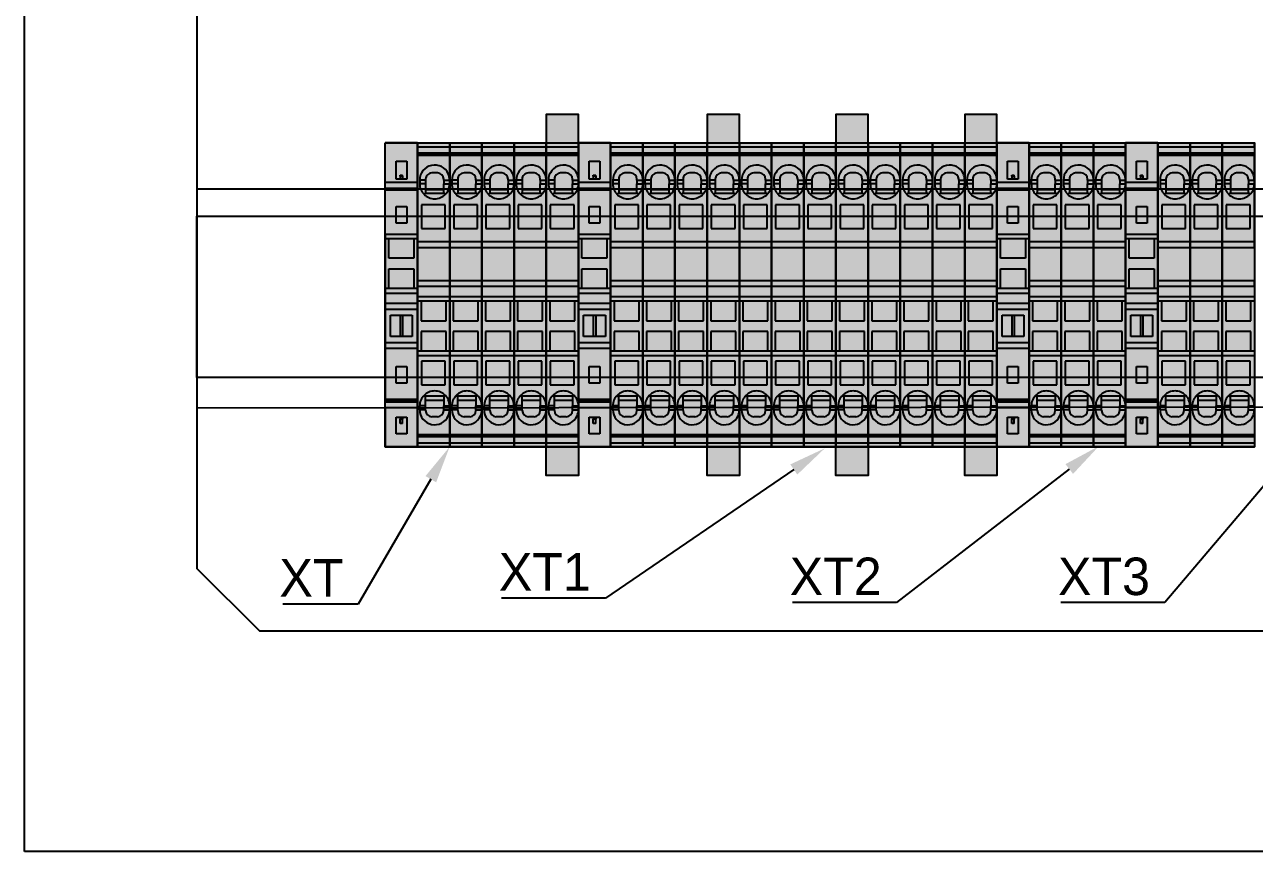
# Model space of a CAD drawing. Extents: x -20 to 2016, y -5898 to 916.
# Drawn here: x 1168.6 to 1365.4, y 415.9 to 548.2 of the extents above; entities that cross this region are included whole.
import ezdxf
from ezdxf import colors
from ezdxf.entities.mleader import LeaderData, LeaderLine
from ezdxf.math import Vec2, Vec3

# ---------------------------------------------------------------- set-up
doc = ezdxf.new("R2010")
doc.units = 0
doc.layers.add('SYMS', color=7, linetype='Continuous')

# ---------------------------------------------------------------- blocks, each defined once
blk = doc.blocks.new('ST_2_5-select__2', base_point=(-161.48, 74.58))
at = {"color": 7, "linetype": 'Continuous'}
for p, q in [((-161.48, 79.73), (-161.48, 74.58)), ((-160.84, 79.73), (-161.48, 79.73)), ((-160.84, 79.73), (-160.84, 74.58)), ((-159.88, 79.73), (-160.84, 79.73)), ((-159.88, 74.58), (-159.88, 79.73)), ((-159.78, 79.73), (-159.88, 79.73)), ((-159.78, 79.73), (-159.78, 74.58)), ((-159.52, 79.73), (-159.78, 79.73)), ((-159.52, 79.73), (-159.52, 74.58)), ((-146.9, 79.73), (-159.52, 79.73)), ((-155.56, 79.38), (-154.96, 79.38)), ((-151.58, 79.08), (-151.58, 75.28)), ((-147.78, 79.08), (-151.58, 79.08)), ((-147.78, 75.28), (-147.78, 79.08)), ((-146.9, 79.73), (-146.9, 74.58)), ((-146.18, 79.73), (-146.9, 79.73)), ((-138.18, 79.73), (-146.18, 79.73)), ((-146.18, 79.16), (-146.18, 79.73)), ((-146.18, 75.16), (-146.18, 79.16)), ((-143.03, 79.16), (-146.18, 79.16)), ((-143.03, 75.16), (-143.03, 79.16)), ((-141.33, 79.16), (-141.33, 75.16)), ((-138.18, 79.16), (-141.33, 79.16)), ((-137.47, 79.73), (-138.18, 79.73)), ((-138.18, 79.16), (-138.18, 79.73)), ((-138.18, 75.16), (-138.18, 79.16)), ((-137.47, 79.73), (-137.47, 74.58)), ((-135.79, 79.73), (-137.47, 79.73)), ((-135.79, 79.73), (-135.79, 74.58)), ((-134.87, 79.73), (-135.79, 79.73)), ((-134.87, 79.73), (-134.87, 74.58)), ((-129.6, 79.73), (-134.87, 79.73)), ((-129.6, 79.73), (-129.6, 74.58)), ((-128.67, 79.73), (-129.6, 79.73)), ((-128.67, 79.73), (-128.67, 74.58)), ((-114.84, 79.73), (-128.67, 79.73)), ((-122.78, 79.08), (-126.58, 79.08)), ((-126.58, 79.08), (-126.58, 75.28)), ((-122.78, 75.28), (-122.78, 79.08)), ((-118.81, 79.38), (-119.41, 79.38)), ((-114.84, 79.73), (-114.84, 74.58)), ((-114.59, 79.73), (-114.84, 79.73)), ((-114.59, 79.73), (-114.59, 74.58)), ((-114.49, 79.73), (-114.59, 79.73)), ((-114.49, 74.58), (-114.49, 79.73)), ((-113.52, 79.73), (-114.49, 79.73)), ((-113.52, 79.73), (-113.52, 74.58)), ((-112.88, 79.73), (-113.52, 79.73)), ((-112.88, 79.73), (-112.88, 74.58)), ((-156.68, 76.53), (-156.68, 77.43)), ((-155.68, 78.43), (-155.56, 78.43)), ((-155.56, 78.43), (-154.96, 78.43)), ((-154.96, 78.43), (-154.03, 78.43)), ((-154.03, 78.43), (-154.03, 75.53)), ((-154.03, 78.43), (-153.41, 78.43)), ((-153.41, 78.43), (-153.41, 78.58)), ((-153.41, 75.53), (-153.41, 78.43)), ((-120.96, 78.43), (-120.96, 78.58)), ((-120.96, 75.53), (-120.96, 78.43)), ((-120.33, 78.43), (-120.96, 78.43)), ((-120.33, 78.43), (-120.33, 75.53)), ((-119.41, 78.43), (-120.33, 78.43)), ((-118.81, 78.43), (-119.41, 78.43)), ((-118.68, 78.43), (-118.81, 78.43)), ((-117.68, 76.53), (-117.68, 77.43)), ((-156.56, 74.58), (-156.56, 74.8)), ((-155.56, 75.53), (-155.68, 75.53)), ((-155.56, 75.53), (-154.96, 75.53)), ((-154.03, 75.53), (-154.96, 75.53)), ((-153.41, 75.53), (-154.03, 75.53)), ((-153.96, 74.58), (-153.96, 74.8)), ((-153.41, 75.38), (-153.41, 75.53)), ((-151.58, 75.28), (-147.78, 75.28)), ((-146.18, 74.58), (-146.18, 75.16)), ((-146.18, 75.16), (-143.03, 75.16)), ((-141.33, 75.16), (-138.18, 75.16)), ((-138.18, 74.58), (-138.18, 75.16)), ((-126.58, 75.28), (-122.78, 75.28)), ((-120.96, 75.38), (-120.96, 75.53)), ((-120.96, 75.53), (-120.33, 75.53)), ((-120.41, 74.58), (-120.41, 74.8)), ((-120.33, 75.53), (-119.41, 75.53)), ((-118.81, 75.53), (-119.41, 75.53)), ((-118.81, 75.53), (-118.68, 75.53)), ((-117.81, 74.58), (-117.81, 74.8)), ((-160.84, 74.58), (-161.48, 74.58)), ((-159.88, 74.58), (-160.84, 74.58)), ((-159.88, 74.58), (-159.78, 74.58)), ((-159.78, 74.58), (-159.52, 74.58)), ((-156.56, 74.58), (-159.52, 74.58)), ((-156.56, 74.58), (-155.56, 74.58)), ((-154.96, 74.58), (-155.56, 74.58)), ((-154.96, 74.58), (-153.96, 74.58)), ((-146.9, 74.58), (-153.96, 74.58)), ((-146.18, 74.58), (-146.9, 74.58)), ((-138.18, 74.58), (-146.18, 74.58)), ((-137.47, 74.58), (-138.18, 74.58)), ((-135.79, 74.58), (-137.47, 74.58)), ((-135.79, 74.58), (-134.87, 74.58)), ((-129.6, 74.58), (-134.87, 74.58)), ((-129.6, 74.58), (-128.67, 74.58)), ((-128.67, 74.58), (-120.41, 74.58)), ((-120.41, 74.58), (-119.41, 74.58)), ((-119.41, 74.58), (-118.81, 74.58)), ((-117.81, 74.58), (-118.81, 74.58)), ((-117.81, 74.58), (-114.84, 74.58)), ((-114.59, 74.58), (-114.84, 74.58)), ((-114.49, 74.58), (-114.59, 74.58)), ((-113.52, 74.58), (-114.49, 74.58)), ((-113.52, 74.58), (-112.88, 74.58))]:
    blk.add_line(p, q, dxfattribs=at)
at = {"color": 2, "linetype": 'Continuous'}
for p, q in [((-155.56, 78.43), (-155.56, 79.38)), ((-154.96, 78.43), (-154.96, 79.38)), ((-119.41, 78.43), (-119.41, 79.38)), ((-118.81, 78.43), (-118.81, 79.38)), ((-155.56, 75.53), (-155.56, 74.58)), ((-154.96, 75.53), (-154.96, 74.58)), ((-119.41, 75.53), (-119.41, 74.58)), ((-118.81, 75.53), (-118.81, 74.58))]:
    blk.add_line(p, q, dxfattribs=at)
at = {"color": 7, "linetype": 'Continuous'}
for centre, radius, start, end in [((-155.56, 76.98), 2.4, 90, 245.3757), ((-154.96, 76.98), 2.4, 45.3088, 90), ((-119.41, 76.98), 2.4, 90, 134.6912), ((-118.81, 76.98), 2.4, 294.6243, 90), ((-155.68, 77.43), 1, 90, 180), ((-154.96, 76.98), 2.4, 314.6912, 45.3088), ((-119.41, 76.98), 2.4, 134.6912, 225.3088), ((-118.68, 77.43), 1, 360, 90), ((-155.68, 76.53), 1, 180, 270), ((-155.56, 76.98), 2.4, 245.3757, 270), ((-154.96, 76.98), 2.4, 270, 294.6243), ((-154.96, 76.98), 2.4, 294.6243, 314.6912), ((-119.41, 76.98), 2.4, 225.3088, 245.3757), ((-119.41, 76.98), 2.4, 245.3757, 270), ((-118.81, 76.98), 2.4, 270, 294.6243), ((-118.68, 76.53), 1, 270, 360)]:
    blk.add_arc(centre, radius, start, end, dxfattribs=at)
for points in [[(-153.27, 78.69), (-153.31, 78.66), (-153.34, 78.63), (-153.37, 78.61), (-153.41, 78.58)], [(-121.1, 78.69), (-121.06, 78.66), (-121.03, 78.63), (-120.99, 78.61), (-120.96, 78.58)], [(-153.27, 75.27), (-153.31, 75.3), (-153.34, 75.33), (-153.37, 75.35), (-153.41, 75.38)], [(-121.1, 75.27), (-121.06, 75.3), (-121.03, 75.33), (-120.99, 75.35), (-120.96, 75.38)]]:
    blk.add_spline(points, degree=3, dxfattribs=at)
blk = doc.blocks.new('clipfix_35_5-select__2', base_point=(-147.55, 71.31))
at = {"color": 7, "linetype": 'Continuous'}
for p, q in [((-147.55, 76.46), (-147.55, 71.31)), ((-141.28, 76.46), (-147.55, 76.46)), ((-141.28, 71.31), (-141.28, 76.46)), ((-140.34, 76.46), (-141.28, 76.46)), ((-140.34, 71.31), (-140.34, 76.46)), ((-140.24, 76.46), (-140.34, 76.46)), ((-140.24, 76.46), (-140.24, 71.31)), ((-139.99, 76.46), (-140.24, 76.46)), ((-139.99, 76.46), (-139.99, 71.31)), ((-132.97, 76.46), (-139.99, 76.46)), ((-132.97, 76.46), (-132.25, 76.46)), ((-132.97, 71.31), (-132.97, 76.46)), ((-132.25, 75.88), (-132.25, 76.46)), ((-132.25, 76.46), (-124.25, 76.46)), ((-132.25, 71.88), (-132.25, 75.88)), ((-132.25, 75.88), (-129.1, 75.88)), ((-129.1, 75.88), (-129.1, 71.88)), ((-127.4, 75.88), (-124.25, 75.88)), ((-127.4, 71.88), (-127.4, 75.88)), ((-124.25, 76.46), (-124.25, 75.88)), ((-124.25, 76.46), (-123.53, 76.46)), ((-124.25, 75.88), (-124.25, 71.88)), ((-123.53, 76.46), (-121.86, 76.46)), ((-123.53, 71.31), (-123.53, 76.46)), ((-120.93, 76.46), (-121.86, 76.46)), ((-121.86, 76.46), (-121.86, 71.31)), ((-115.56, 76.46), (-120.93, 76.46)), ((-120.93, 76.46), (-120.93, 71.31)), ((-120.02, 75.63), (-116.57, 75.63)), ((-120.02, 74.08), (-120.02, 75.63)), ((-116.57, 75.63), (-116.57, 74.08)), ((-115.56, 76.46), (-115.56, 71.31)), ((-114.74, 76.46), (-115.56, 76.46)), ((-114.74, 71.31), (-114.74, 76.46)), ((-114.74, 76.46), (-106.51, 76.46)), ((-106.51, 76.46), (-106.51, 71.31)), ((-106.51, 76.46), (-106.25, 76.46)), ((-106.25, 71.31), (-106.25, 76.46)), ((-106.25, 76.46), (-106.15, 76.46)), ((-105.21, 76.46), (-106.15, 76.46)), ((-106.15, 71.31), (-106.15, 76.46)), ((-105.21, 76.46), (-98.95, 76.46)), ((-105.21, 71.31), (-105.21, 76.46)), ((-98.95, 71.31), (-98.95, 76.46)), ((-144.65, 73.03), (-144.65, 74.73)), ((-144.65, 74.73), (-141.75, 74.73)), ((-141.75, 73.03), (-144.65, 73.03)), ((-142.26, 74.08), (-142.39, 74.08)), ((-142.39, 73.68), (-142.39, 74.08)), ((-142.26, 73.68), (-142.39, 73.68)), ((-142.26, 74.08), (-142.26, 73.68)), ((-142.26, 74.08), (-141.75, 74.08)), ((-142.26, 73.68), (-141.75, 73.68)), ((-141.75, 74.73), (-141.75, 74.08)), ((-141.75, 74.08), (-141.75, 73.68)), ((-141.75, 73.68), (-141.75, 73.03)), ((-137.4, 74.73), (-134.7, 74.73)), ((-137.4, 73.03), (-137.4, 74.73)), ((-134.7, 73.03), (-137.4, 73.03)), ((-134.7, 74.73), (-134.7, 73.03)), ((-120.02, 74.08), (-116.57, 74.08)), ((-120.02, 73.68), (-120.02, 74.08)), ((-120.02, 73.68), (-116.57, 73.68)), ((-120.02, 72.13), (-120.02, 73.68)), ((-116.57, 74.08), (-116.57, 73.68)), ((-116.57, 73.68), (-116.57, 72.13)), ((-111.8, 74.73), (-109.1, 74.73)), ((-111.8, 73.03), (-111.8, 74.73)), ((-109.1, 73.03), (-111.8, 73.03)), ((-109.1, 74.73), (-109.1, 73.03)), ((-103.7, 74.08), (-103.7, 74.73)), ((-103.7, 74.73), (-101, 74.73)), ((-103.7, 73.68), (-103.7, 74.08)), ((-103.7, 74.08), (-103.36, 74.08)), ((-103.7, 73.68), (-103.36, 73.68)), ((-103.7, 73.03), (-103.7, 73.68)), ((-101, 73.03), (-103.7, 73.03)), ((-103.36, 74.08), (-103.36, 73.68)), ((-102.66, 74.08), (-103.36, 74.08)), ((-102.66, 73.68), (-103.36, 73.68)), ((-102.66, 74.08), (-102.66, 73.68)), ((-101, 74.73), (-101, 73.03)), ((-141.28, 71.31), (-147.55, 71.31)), ((-140.34, 71.31), (-141.28, 71.31)), ((-140.24, 71.31), (-140.34, 71.31)), ((-139.99, 71.31), (-140.24, 71.31)), ((-132.97, 71.31), (-139.99, 71.31)), ((-132.97, 71.31), (-132.25, 71.31)), ((-129.1, 71.88), (-132.25, 71.88)), ((-132.25, 71.31), (-132.25, 71.88)), ((-132.25, 71.31), (-124.25, 71.31)), ((-124.25, 71.88), (-127.4, 71.88)), ((-124.25, 71.88), (-124.25, 71.31)), ((-124.25, 71.31), (-123.53, 71.31)), ((-123.53, 71.31), (-121.86, 71.31)), ((-121.86, 71.31), (-120.93, 71.31)), ((-120.93, 71.31), (-115.56, 71.31)), ((-116.57, 72.13), (-120.02, 72.13)), ((-115.56, 71.31), (-114.74, 71.31)), ((-114.74, 71.31), (-106.51, 71.31)), ((-106.51, 71.31), (-106.25, 71.31)), ((-106.25, 71.31), (-106.15, 71.31)), ((-105.21, 71.31), (-106.15, 71.31)), ((-105.21, 71.31), (-98.95, 71.31))]:
    blk.add_line(p, q, dxfattribs=at)

msp = doc.modelspace()

# ---------------------------------------------------------------- hatches: boundary and pattern name
at = {"layer": 'SYMS', "true_color": 0x636466}
h = msp.add_hatch(color=251, dxfattribs=at)
h.dxf.hatch_style = 1
h.paths.add_polyline_path([(1252.081, 476.057), (1257.231, 476.057), (1257.231, 533.795), (1252.081, 533.795)])
h = msp.add_hatch(color=251, dxfattribs=at)
h.dxf.hatch_style = 1
h.paths.add_polyline_path([(1277.831, 476.057), (1282.981, 476.057), (1282.981, 533.795), (1277.831, 533.795)])
h = msp.add_hatch(color=251, dxfattribs=at)
h.dxf.hatch_style = 1
h.paths.add_polyline_path([(1298.431, 476.057), (1303.581, 476.057), (1303.581, 533.795), (1298.431, 533.795)])
h = msp.add_hatch(color=251, dxfattribs=at)
h.dxf.hatch_style = 1
h.paths.add_polyline_path([(1319.031, 476.057), (1324.181, 476.057), (1324.181, 533.795), (1319.031, 533.795)])
h = msp.add_hatch(color=251, dxfattribs=at)
h.dxf.hatch_style = 1
h.paths.add_polyline_path([(1231.481, 529.226), (1226.331, 529.226), (1226.331, 480.626), (1231.481, 480.626)])
h = msp.add_hatch(color=251, dxfattribs=at)
h.dxf.hatch_style = 1
h.paths.add_polyline_path([(1231.481, 480.626), (1236.631, 480.626), (1236.631, 529.226), (1231.481, 529.226)])
h = msp.add_hatch(color=251, dxfattribs=at)
h.dxf.hatch_style = 1
h.paths.add_polyline_path([(1236.631, 480.626), (1241.781, 480.626), (1241.781, 529.226), (1236.631, 529.226)])
h = msp.add_hatch(color=251, dxfattribs=at)
h.dxf.hatch_style = 1
h.paths.add_polyline_path([(1241.781, 480.626), (1246.931, 480.626), (1246.931, 529.226), (1241.781, 529.226)])
h = msp.add_hatch(color=251, dxfattribs=at)
h.dxf.hatch_style = 1
h.paths.add_polyline_path([(1246.931, 480.626), (1252.081, 480.626), (1252.081, 529.226), (1246.931, 529.226)])
h = msp.add_hatch(color=251, dxfattribs=at)
h.dxf.hatch_style = 1
h.paths.add_polyline_path([(1262.381, 529.226), (1257.231, 529.226), (1257.231, 480.626), (1262.381, 480.626)])
h = msp.add_hatch(color=251, dxfattribs=at)
h.dxf.hatch_style = 1
h.paths.add_polyline_path([(1262.381, 480.626), (1267.531, 480.626), (1267.531, 529.226), (1262.381, 529.226)])
h = msp.add_hatch(color=251, dxfattribs=at)
h.dxf.hatch_style = 1
h.paths.add_polyline_path([(1267.531, 480.626), (1272.681, 480.626), (1272.681, 529.226), (1267.531, 529.226)])
h = msp.add_hatch(color=251, dxfattribs=at)
h.dxf.hatch_style = 1
h.paths.add_polyline_path([(1272.681, 480.626), (1277.831, 480.626), (1277.831, 529.226), (1272.681, 529.226)])
h = msp.add_hatch(color=251, dxfattribs=at)
h.dxf.hatch_style = 1
h.paths.add_polyline_path([(1282.981, 480.626), (1288.131, 480.626), (1288.131, 529.226), (1282.981, 529.226)])
h = msp.add_hatch(color=251, dxfattribs=at)
h.dxf.hatch_style = 1
h.paths.add_polyline_path([(1288.131, 480.626), (1293.281, 480.626), (1293.281, 529.226), (1288.131, 529.226)])
h = msp.add_hatch(color=251, dxfattribs=at)
h.dxf.hatch_style = 1
h.paths.add_polyline_path([(1293.281, 480.626), (1298.431, 480.626), (1298.431, 529.226), (1293.281, 529.226)])
h = msp.add_hatch(color=251, dxfattribs=at)
h.dxf.hatch_style = 1
h.paths.add_polyline_path([(1303.581, 480.626), (1308.731, 480.626), (1308.731, 529.226), (1303.581, 529.226)])
h = msp.add_hatch(color=251, dxfattribs=at)
h.dxf.hatch_style = 1
h.paths.add_polyline_path([(1308.731, 480.626), (1313.881, 480.626), (1313.881, 529.226), (1308.731, 529.226)])
h = msp.add_hatch(color=251, dxfattribs=at)
h.dxf.hatch_style = 1
h.paths.add_polyline_path([(1313.881, 480.626), (1319.031, 480.626), (1319.031, 529.226), (1313.881, 529.226)])
h = msp.add_hatch(color=251, dxfattribs=at)
h.dxf.hatch_style = 1
h.paths.add_polyline_path([(1329.331, 529.226), (1324.181, 529.226), (1324.181, 480.626), (1329.331, 480.626)])
h = msp.add_hatch(color=251, dxfattribs=at)
h.dxf.hatch_style = 1
h.paths.add_polyline_path([(1329.331, 480.626), (1334.481, 480.626), (1334.481, 529.226), (1329.331, 529.226)])
h = msp.add_hatch(color=251, dxfattribs=at)
h.dxf.hatch_style = 1
h.paths.add_polyline_path([(1334.481, 480.626), (1339.631, 480.626), (1339.631, 529.226), (1334.481, 529.226)])
h = msp.add_hatch(color=251, dxfattribs=at)
h.dxf.hatch_style = 1
h.paths.add_polyline_path([(1339.631, 480.626), (1344.781, 480.626), (1344.781, 529.226), (1339.631, 529.226)])
h = msp.add_hatch(color=251, dxfattribs=at)
h.dxf.hatch_style = 1
h.paths.add_polyline_path([(1349.931, 529.226), (1344.781, 529.226), (1344.781, 480.626), (1349.931, 480.626)])
h = msp.add_hatch(color=251, dxfattribs=at)
h.dxf.hatch_style = 1
h.paths.add_polyline_path([(1349.931, 480.626), (1355.081, 480.626), (1355.081, 529.226), (1349.931, 529.226)])
h = msp.add_hatch(color=251, dxfattribs=at)
h.dxf.hatch_style = 1
h.paths.add_polyline_path([(1355.081, 480.626), (1360.231, 480.626), (1360.231, 529.226), (1355.081, 529.226)])
h = msp.add_hatch(color=251, dxfattribs=at)
h.dxf.hatch_style = 1
h.paths.add_polyline_path([(1360.231, 480.626), (1365.381, 480.626), (1365.381, 529.226), (1360.231, 529.226)])

# ---------------------------------------------------------------- linework, layer by layer
at = {"layer": 'SYMS'}
for p, q in [((1168.623, 415.891), (1168.623, 915.891)), ((1196.181, 521.871), (1491.064, 521.871)), ((1196.181, 521.871), (1196.181, 486.871)), ((1196.181, 486.871), (1491.064, 487.108)), ((1518.623, 415.891), (1168.623, 415.891))]:
    msp.add_line(p, q, dxfattribs=at)
for points in [[(1206.181, 451.174), (1481.064, 451.174), (1491.064, 461.174), (1491.064, 867.971), (1481.064, 877.971), (1206.181, 877.971), (1196.181, 867.971), (1196.181, 461.174)], [(1252.081, 529.226), (1257.231, 529.226), (1257.231, 533.791), (1252.081, 533.791)], [(1277.831, 529.226), (1282.981, 529.226), (1282.981, 533.791), (1277.831, 533.791)], [(1298.431, 529.226), (1303.581, 529.226), (1303.581, 533.791), (1298.431, 533.791)], [(1319.031, 529.226), (1324.181, 529.226), (1324.181, 533.791), (1319.031, 533.791)], [(1226.331, 529.226), (1231.481, 529.226), (1231.481, 480.626), (1226.331, 480.626)], [(1231.481, 529.226), (1236.631, 529.226), (1236.631, 480.626), (1231.481, 480.626)], [(1236.631, 529.226), (1241.781, 529.226), (1241.781, 480.626), (1236.631, 480.626)], [(1241.781, 529.226), (1246.931, 529.226), (1246.931, 480.626), (1241.781, 480.626)], [(1246.931, 529.226), (1252.081, 529.226), (1252.081, 480.626), (1246.931, 480.626)], [(1252.081, 529.226), (1257.231, 529.226), (1257.231, 480.626), (1252.081, 480.626)], [(1257.231, 529.226), (1262.381, 529.226), (1262.381, 480.626), (1257.231, 480.626)], [(1262.381, 529.226), (1267.531, 529.226), (1267.531, 480.626), (1262.381, 480.626)], [(1267.531, 529.226), (1272.681, 529.226), (1272.681, 480.626), (1267.531, 480.626)], [(1272.681, 529.226), (1277.831, 529.226), (1277.831, 480.626), (1272.681, 480.626)], [(1277.831, 529.226), (1282.981, 529.226), (1282.981, 480.626), (1277.831, 480.626)], [(1282.981, 529.226), (1288.131, 529.226), (1288.131, 480.626), (1282.981, 480.626)], [(1288.131, 529.226), (1293.281, 529.226), (1293.281, 480.626), (1288.131, 480.626)], [(1293.281, 529.226), (1298.431, 529.226), (1298.431, 480.626), (1293.281, 480.626)], [(1298.431, 529.226), (1303.581, 529.226), (1303.581, 480.626), (1298.431, 480.626)], [(1303.581, 529.226), (1308.731, 529.226), (1308.731, 480.626), (1303.581, 480.626)], [(1308.731, 529.226), (1313.881, 529.226), (1313.881, 480.626), (1308.731, 480.626)], [(1313.881, 529.226), (1319.031, 529.226), (1319.031, 480.626), (1313.881, 480.626)], [(1319.031, 529.226), (1324.181, 529.226), (1324.181, 480.626), (1319.031, 480.626)], [(1324.181, 529.226), (1329.331, 529.226), (1329.331, 480.626), (1324.181, 480.626)], [(1329.331, 529.226), (1334.481, 529.226), (1334.481, 480.626), (1329.331, 480.626)], [(1334.481, 529.226), (1339.631, 529.226), (1339.631, 480.626), (1334.481, 480.626)], [(1339.631, 529.226), (1344.781, 529.226), (1344.781, 480.626), (1339.631, 480.626)], [(1344.781, 529.226), (1349.931, 529.226), (1349.931, 480.626), (1344.781, 480.626)], [(1349.931, 529.226), (1355.081, 529.226), (1355.081, 480.626), (1349.931, 480.626)], [(1355.081, 529.226), (1360.231, 529.226), (1360.231, 480.626), (1355.081, 480.626)], [(1360.231, 529.226), (1365.381, 529.226), (1365.381, 480.626), (1360.231, 480.626)], [(1196.181, 517.494), (1491.064, 517.494), (1491.064, 491.722), (1196.181, 491.722)], [(1252.081, 480.626), (1257.231, 480.626), (1257.231, 476.016), (1252.081, 476.016)], [(1277.831, 480.626), (1282.981, 480.626), (1282.981, 476.016), (1277.831, 476.016)], [(1298.431, 480.626), (1303.581, 480.626), (1303.581, 476.016), (1298.431, 476.016)], [(1319.031, 480.626), (1324.181, 480.626), (1324.181, 476.016), (1319.031, 476.016)]]:
    msp.add_lwpolyline(points, close=True, dxfattribs=at)

# ---------------------------------------------------------------- block references
for name, p, rotation in [('clipfix_35_5-select__2', (1226.331, 529.226), 270), ('ST_2_5-select__2', (1236.631, 480.626), 90), ('ST_2_5-select__2', (1241.781, 480.626), 90), ('ST_2_5-select__2', (1246.931, 480.626), 90), ('ST_2_5-select__2', (1252.081, 480.626), 90), ('ST_2_5-select__2', (1257.231, 480.626), 90), ('clipfix_35_5-select__2', (1257.231, 529.226), 270), ('ST_2_5-select__2', (1267.531, 480.626), 90), ('ST_2_5-select__2', (1272.681, 480.626), 90), ('ST_2_5-select__2', (1277.831, 480.626), 90), ('ST_2_5-select__2', (1282.981, 480.626), 90), ('ST_2_5-select__2', (1288.131, 480.626), 90), ('ST_2_5-select__2', (1293.281, 480.626), 90), ('ST_2_5-select__2', (1298.431, 480.626), 90), ('ST_2_5-select__2', (1303.581, 480.626), 90), ('ST_2_5-select__2', (1308.731, 480.626), 90), ('ST_2_5-select__2', (1313.881, 480.626), 90), ('ST_2_5-select__2', (1319.031, 480.626), 90), ('ST_2_5-select__2', (1324.181, 480.626), 90), ('clipfix_35_5-select__2', (1324.181, 529.226), 270), ('ST_2_5-select__2', (1334.481, 480.626), 90), ('ST_2_5-select__2', (1339.631, 480.626), 90), ('ST_2_5-select__2', (1344.781, 480.626), 90), ('clipfix_35_5-select__2', (1344.781, 529.226), 270), ('ST_2_5-select__2', (1355.081, 480.626), 90), ('ST_2_5-select__2', (1360.231, 480.626), 90), ('ST_2_5-select__2', (1365.381, 480.626), 90)]:
    msp.add_blockref(name, p, dxfattribs=dict(rotation=rotation))

# ---------------------------------------------------------------- leaders
ml = msp.add_multileader_mtext('Standard', dxfattribs=at)
ml.set_content('XT', color=256)
ml.set_leader_properties()
ml.build(insert=Vec2(0, 0))
ml.multileader.update_dxf_attribs({"text_right_attachment_type": 6, "dogleg_length": 0.36, "arrow_head_size": 6})
ctx = ml.context
ctx.base_point, ctx.char_height, ctx.arrow_head_size, ctx.plane_origin = Vec3(1207.643, 459.655), 6, 6, Vec3(1305.469, 395.168)
ctx.right_attachment, ctx.text_align_type = 6, 2
notes = []
notes.append((ctx, [(0, (1, 1, 0), (1222.003, 455.455), (-1, 0), 0.36, [(0, [(1236.631, 480.626)], 0, [])])]))
ctx.mtext.insert, ctx.mtext.alignment, ctx.mtext.flow_direction = Vec3(1219.643, 462.655), 3, 5
ml = msp.add_multileader_mtext('Standard', dxfattribs=at)
ml.set_content('XT1', color=256)
ml.set_leader_properties()
ml.build(insert=Vec2(0, 0))
ml.multileader.update_dxf_attribs({"text_right_attachment_type": 6, "dogleg_length": 0.36, "arrow_head_size": 6})
ctx = ml.context
ctx.base_point, ctx.char_height, ctx.arrow_head_size, ctx.plane_origin = Vec3(1243.215, 460.614), 6, 6, Vec3(1365.481, 394.916)
ctx.right_attachment, ctx.text_align_type = 6, 2
notes.append((ctx, [(0, (1, 1, 0), (1261.575, 456.414), (-1, 0), 0.36, [(0, [(1296.643, 480.374)], 0, [])])]))
ctx.mtext.insert, ctx.mtext.alignment, ctx.mtext.flow_direction = Vec3(1259.215, 463.614), 3, 5
ml = msp.add_multileader_mtext('Standard', dxfattribs=at)
ml.set_content('XT2', color=256)
ml.set_leader_properties()
ml.build(insert=Vec2(0, 0))
ml.multileader.update_dxf_attribs({"text_right_attachment_type": 6, "dogleg_length": 0.36, "arrow_head_size": 6})
ctx = ml.context
ctx.base_point, ctx.char_height, ctx.arrow_head_size, ctx.plane_origin = Vec3(1287.743, 459.895), 6, 6, Vec3(1409.35, 395.275)
ctx.right_attachment, ctx.text_align_type = 6, 2
notes.append((ctx, [(0, (1, 1, 0), (1308.103, 455.695), (-1, 0), 0.36, [(0, [(1340.512, 480.733)], 0, [])])]))
ctx.mtext.insert, ctx.mtext.alignment, ctx.mtext.flow_direction = Vec3(1305.743, 462.895), 3, 5
ml = msp.add_multileader_mtext('Standard', dxfattribs=at)
ml.set_content('XT3', color=256)
ml.set_leader_properties()
ml.build(insert=Vec2(0, 0))
ml.multileader.update_dxf_attribs({"text_right_attachment_type": 6, "dogleg_length": 0.36, "arrow_head_size": 6})
ctx = ml.context
ctx.base_point, ctx.char_height, ctx.arrow_head_size, ctx.plane_origin = Vec3(1330.673, 459.895), 6, 6, Vec3(1441.162, 395.275)
ctx.right_attachment, ctx.text_align_type = 6, 2
notes.append((ctx, [(0, (1, 1, 0), (1351.033, 455.695), (-1, 0), 0.36, [(0, [(1372.323, 480.733)], 0, [])])]))
ctx.mtext.insert, ctx.mtext.alignment, ctx.mtext.flow_direction = Vec3(1348.673, 462.895), 3, 5
for ctx, leaders in notes:
    for number, flags, end, landing, length, lines in leaders:
        leader = LeaderData()
        leader.index, (leader.has_last_leader_line, leader.has_dogleg_vector, leader.attachment_direction) = number, flags
        leader.last_leader_point, leader.dogleg_vector, leader.dogleg_length = Vec3(end), Vec3(landing), length
        for number, points, colour, breaks in lines:
            line = LeaderLine()
            line.index, line.vertices, line.color, line.breaks = number, Vec3.list(points), colors.encode_raw_color(colour), breaks
            leader.lines.append(line)
        ctx.leaders.append(leader)

doc.saveas('drawing.dxf')
